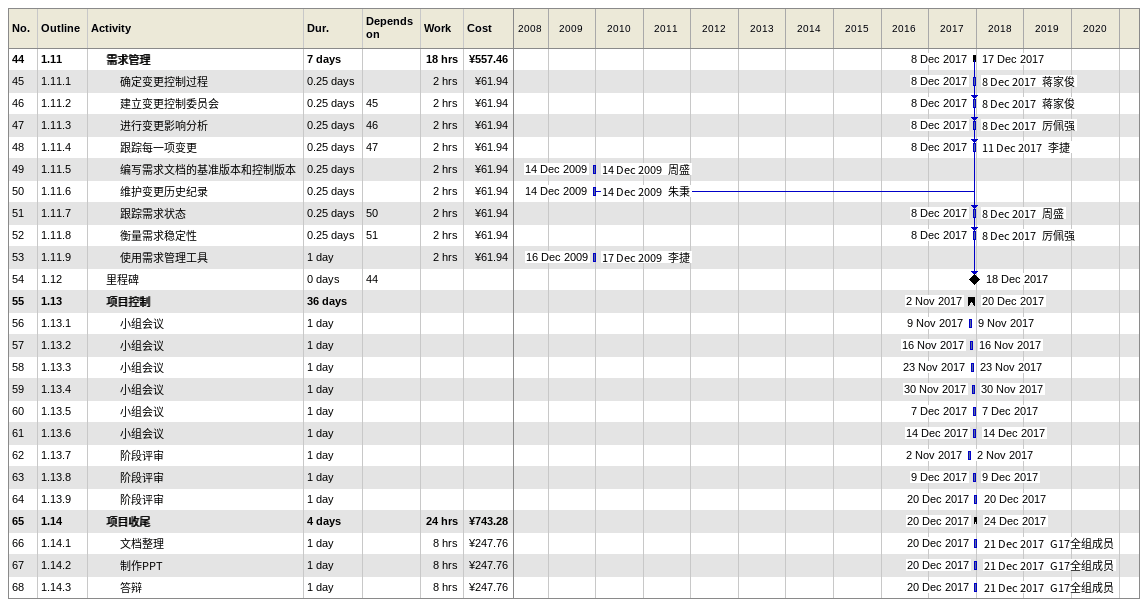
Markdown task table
| ID | WBS | Task | Duration | Start | Finish | Predecessors | Resources | Work (h) | Cost (¥) |
|---|---|---|---|---|---|---|---|---|---|
| 44 | 1.11 | **需求管理** | 7d | 2017-12-08 | 2017-12-17 |  |  | 18 | 557.46 |
| 45 | 1.11.1 | 确定变更控制过程 | 0.25d | 2017-12-08 | 2017-12-08 |  | 蒋家俊 | 2 | 61.94 |
| 46 | 1.11.2 | 建立变更控制委员会 | 0.25d | 2017-12-08 | 2017-12-08 | 45 | 蒋家俊 | 2 | 61.94 |
| 47 | 1.11.3 | 进行变更影响分析 | 0.25d | 2017-12-08 | 2017-12-08 | 46 | 厉佩强 | 2 | 61.94 |
| 48 | 1.11.4 | 跟踪每一项变更 | 0.25d | 2017-12-08 | 2017-12-11 | 47 | 李捷 | 2 | 61.94 |
| 49 | 1.11.5 | 编写需求文档的基准版本和控制版本 | 0.25d | 2009-12-14 | 2009-12-14 |  | 周盛 | 2 | 61.94 |
| 50 | 1.11.6 | 维护变更历史纪录 | 0.25d | 2009-12-14 | 2009-12-14 |  | 朱秉 | 2 | 61.94 |
| 51 | 1.11.7 | 跟踪需求状态 | 0.25d | 2017-12-08 | 2017-12-08 | 50 | 周盛 | 2 | 61.94 |
| 52 | 1.11.8 | 衡量需求稳定性 | 0.25d | 2017-12-08 | 2017-12-08 | 51 | 厉佩强 | 2 | 61.94 |
| 53 | 1.11.9 | 使用需求管理工具 | 1d | 2009-12-16 | 2009-12-17 |  | 李捷 | 2 | 61.94 |
| 54 | 1.12 | 里程碑 | 0d | 2017-12-18 | 2017-12-18 | 44 |  |  |  |
| 55 | 1.13 | **项目控制** | 36d | 2017-11-02 | 2017-12-20 |  |  |  |  |
| 56 | 1.13.1 | 小组会议 | 1d | 2017-11-09 | 2017-11-09 |  |  |  |  |
| 57 | 1.13.2 | 小组会议 | 1d | 2017-11-16 | 2017-11-16 |  |  |  |  |
| 58 | 1.13.3 | 小组会议 | 1d | 2017-11-23 | 2017-11-23 |  |  |  |  |
| 59 | 1.13.4 | 小组会议 | 1d | 2017-11-30 | 2017-11-30 |  |  |  |  |
| 60 | 1.13.5 | 小组会议 | 1d | 2017-12-07 | 2017-12-07 |  |  |  |  |
| 61 | 1.13.6 | 小组会议 | 1d | 2017-12-14 | 2017-12-14 |  |  |  |  |
| 62 | 1.13.7 | 阶段评审 | 1d | 2017-11-02 | 2017-11-02 |  |  |  |  |
| 63 | 1.13.8 | 阶段评审 | 1d | 2017-12-09 | 2017-12-09 |  |  |  |  |
| 64 | 1.13.9 | 阶段评审 | 1d | 2017-12-20 | 2017-12-20 |  |  |  |  |
| 65 | 1.14 | **项目收尾** | 4d | 2017-12-20 | 2017-12-24 |  |  | 24 | 743.28 |
| 66 | 1.14.1 | 文档整理 | 1d | 2017-12-20 | 2017-12-21 |  | G17全组成员 | 8 | 247.76 |
| 67 | 1.14.2 | 制作PPT | 1d | 2017-12-20 | 2017-12-21 |  | G17全组成员 | 8 | 247.76 |
| 68 | 1.14.3 | 答辩 | 1d | 2017-12-20 | 2017-12-21 |  | G17全组成员 | 8 | 247.76 |
